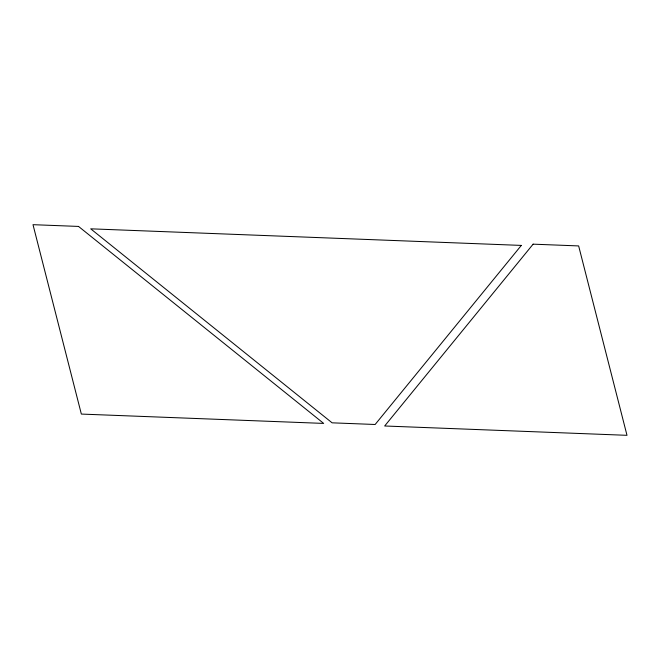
<?xml version="1.0" encoding="UTF-8"?>
<svg xmlns="http://www.w3.org/2000/svg" width="660" height="660" viewBox="0 0 660 660"><rect width="100%" height="100%" fill="white"/><g stroke="black" fill="none" stroke-linecap="round" stroke-linejoin="round"><path stroke-width="0.99" d="M521.317 245.413L375.136 424.487L332.112 422.829L90.692 228.822L521.317 245.413M533.115 244.167L384.673 425.989L627 435.319L578.647 245.924L533.115 244.167M78.532 226.429L33 224.68L81.353 414.076L323.68 423.415L78.532 226.429"/></g></svg>
